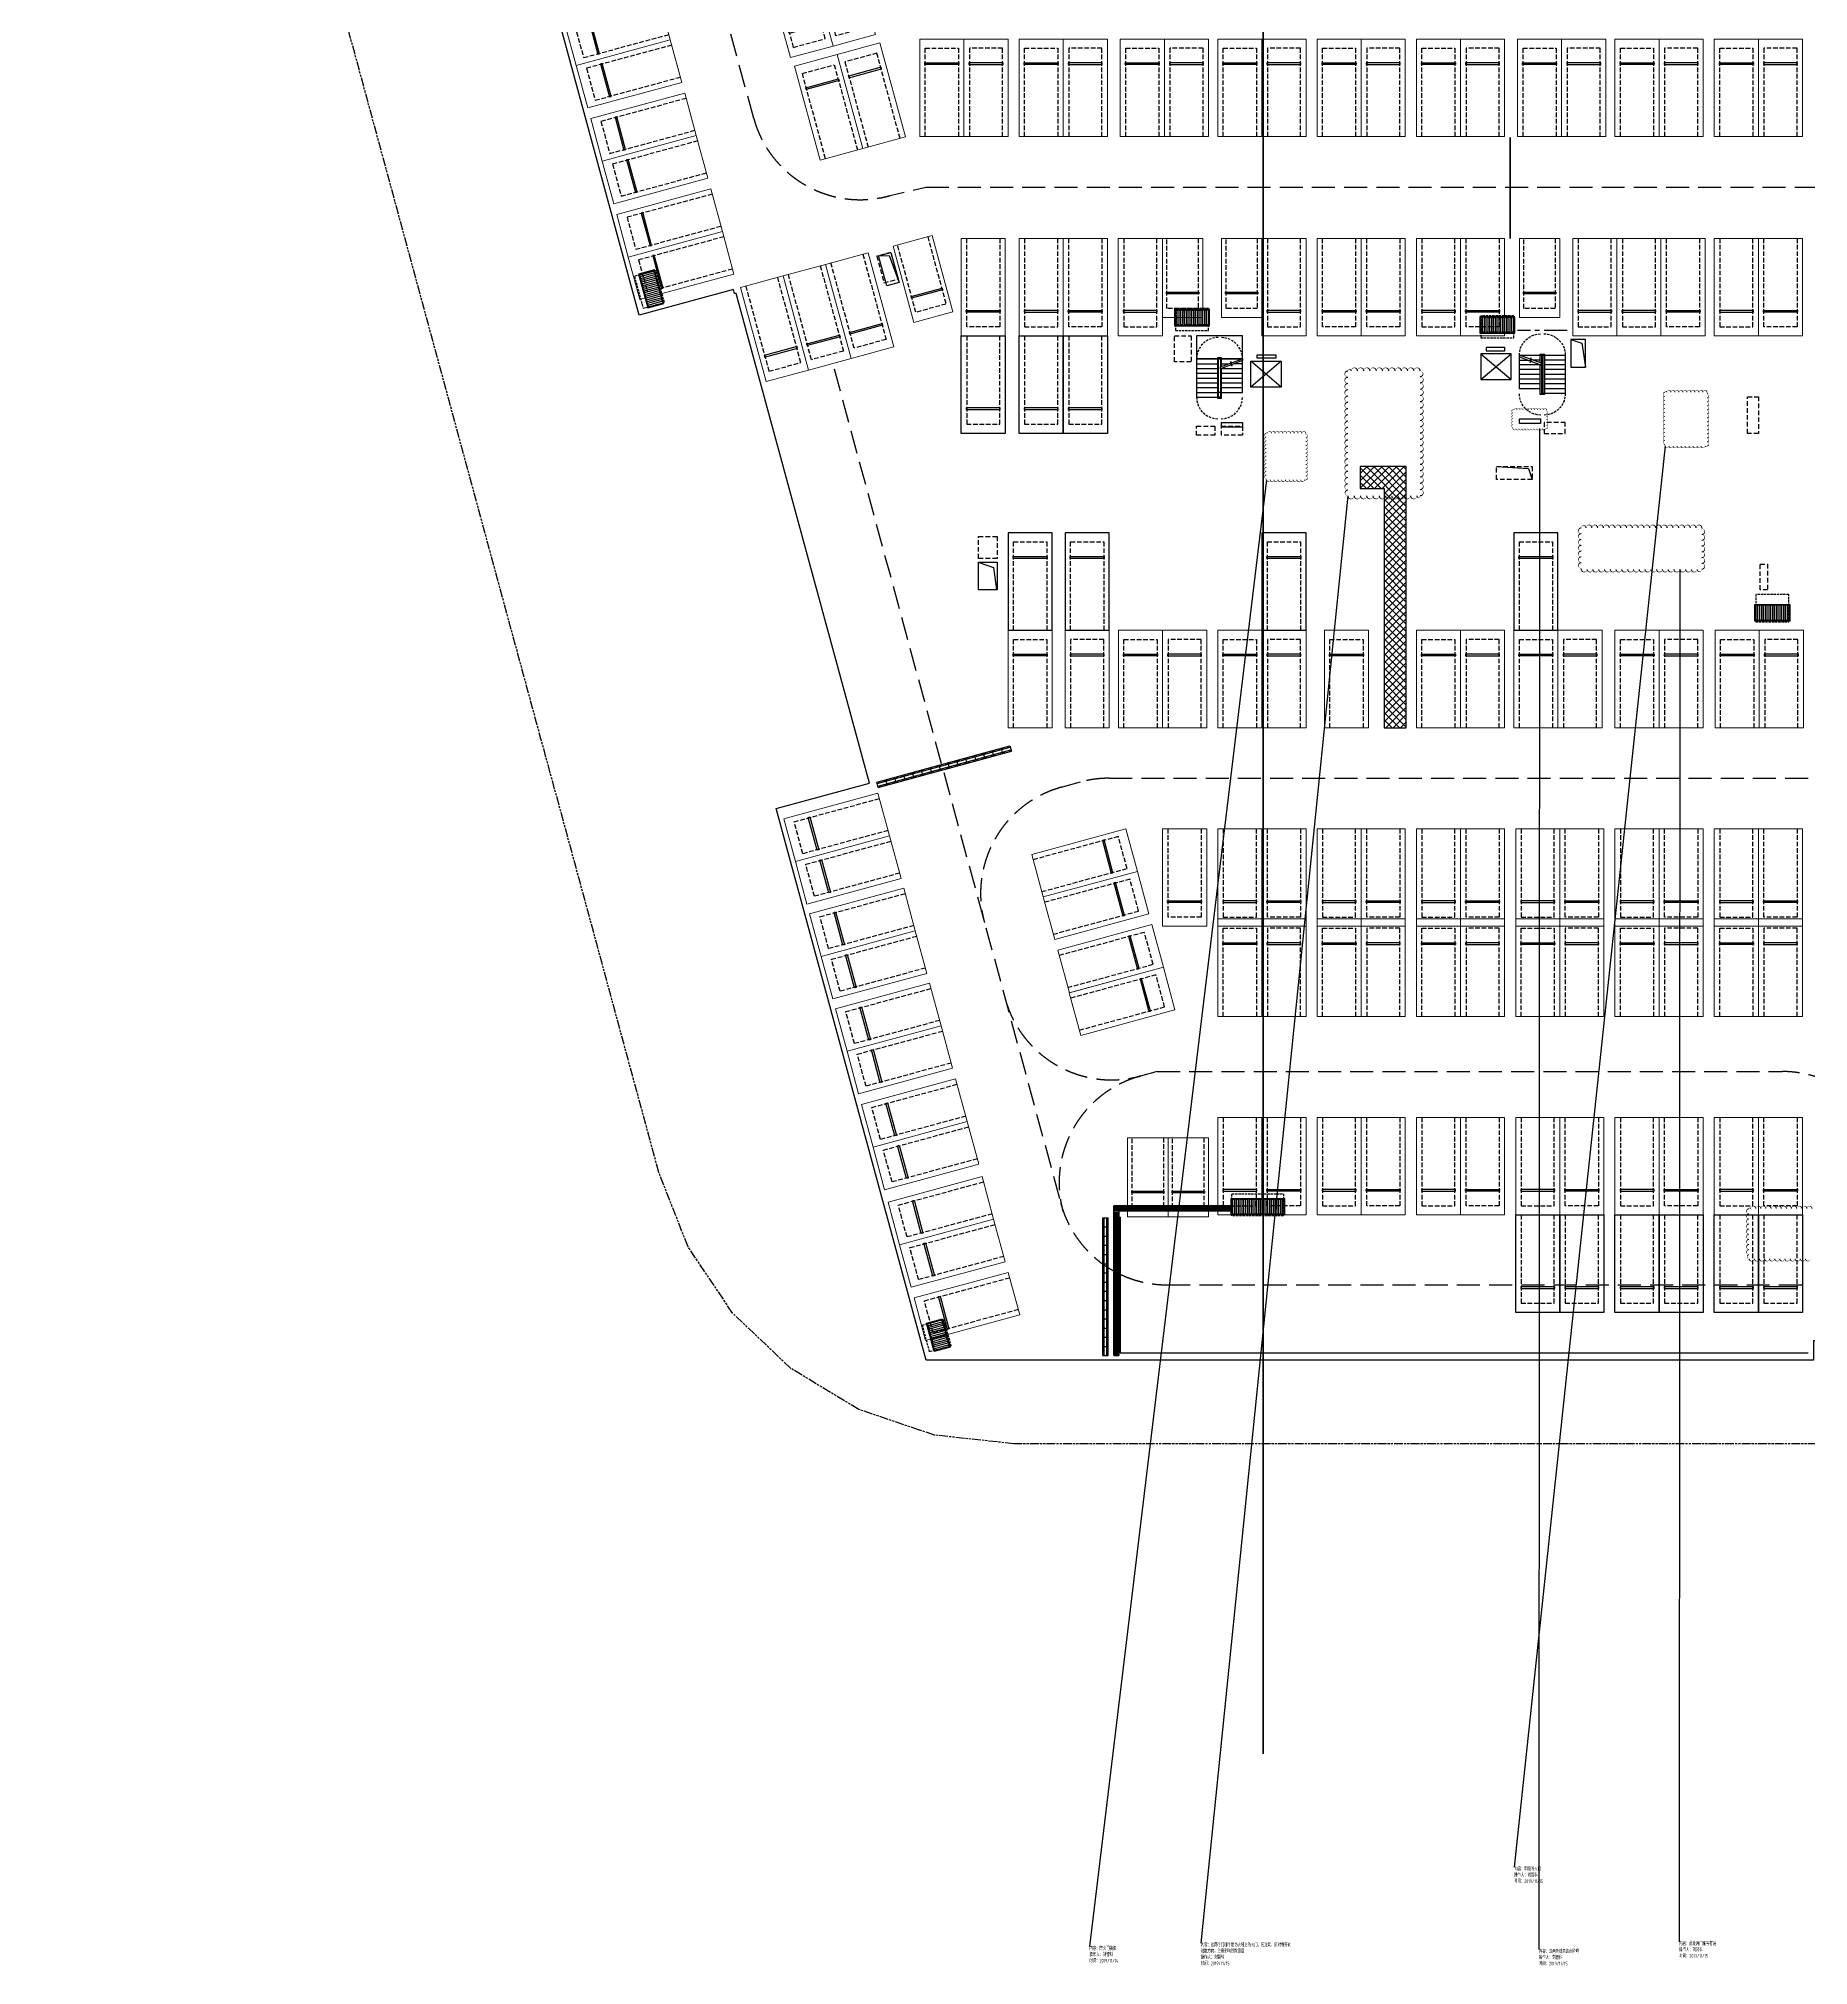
# Model space of a CAD drawing. Extents: x -675211 to 2300048, y 84675 to 2241458.
# Drawn here: x 892309 to 988544, y 1019516 to 1124302 of the extents above; entities that cross this region are included whole.
import ezdxf

# ---------------------------------------------------------------- set-up
doc = ezdxf.new("R2010")
doc.units = 0
doc.header["$LTSCALE"] = 1000
doc.header["$MEASUREMENT"] = 0
for name, pattern in [('__DASH', [0.35, 0.25, -0.1]), ('ACAD_ISO09W100', [45, 24, -3, 6, -3, 6, -3]), ('CENTER', [2, 1.25, -0.25, 0.25, -0.25]), ('DASH', [0.35, 0.25, -0.1]), ('HIDDEN', [0.375, 0.25, -0.125])]:
    doc.linetypes.add(name, pattern=pattern)
doc.layers.get('0').update_dxf_attribs({"linetype": 'CONTINUOUS'})
for name, color, linetype in [('AD-AXIS-AXIS', 1, 'CENTER'), ('AD-INDX', 43, 'CONTINUOUS'), ('AD-SIGN', 195, 'CONTINUOUS'), ('AE-ABOV', 154, 'HIDDEN'), ('AE-DOOR-INSD', 61, 'CONTINUOUS'), ('AE-ELEV-4', 251, 'CONTINUOUS'), ('AE-EQPM', 70, 'CONTINUOUS'), ('AE-EQPM-CARS', 66, 'CONTINUOUS'), ('AE-FLOR', 151, 'CONTINUOUS'), ('AE-HDWR', 8, 'CONTINUOUS'), ('AE-PATN-MATE', 8, 'CONTINUOUS'), ('AE-STAR', 51, 'CONTINUOUS'), ('C-XREF-EXT', 7, 'CONTINUOUS'), ('P-LIMT', 5, 'ACAD_ISO09W100'), ('verify', 50, 'CONTINUOUS')]:
    doc.layers.add(name, color=color, linetype=linetype)
doc.layers.add('DEFPOINTS-1', color=251, linetype='CONTINUOUS', plot=False)
doc.layers.add('DEFPOINTS-2', color=7, linetype='DASH', plot=False)
doc.styles.add('TH-STYLE3', font='tssdeng.shx', dxfattribs={"width": 0.7, "bigfont": 'tssdchn.shx'})

# ---------------------------------------------------------------- blocks, each defined once
blk = doc.blocks.new('A$C4F090147')
at = {"layer": 'P-LIMT', "ltscale": 0.02}
blk.add_lwpolyline([(0, 141544), (9637, 141544), (156984, 141543), (321695, 141543), (321694, 0), (156984, 1), (53028, 1), (48710, 473), (47897, 749), (44597, 1865), (40880, 4113), (37737, 7111), (35315, 10715), (33727, 14757), (699, 136300), (175, 138899)], close=True, dxfattribs=at)
blk = doc.blocks.new('A$C419C7D86')
at = {"layer": 'AD-AXIS-AXIS'}
blk.add_line((-9250, 2600), (-11950, 2600), dxfattribs=at)
at = {"layer": 'AE-ELEV-4', "linetype": 'HIDDEN', "ltscale": 0.5, "flags": 128}
for points in [[(-28230, 2220), (-28433, 2202), (-28630, 2149), (-28815, 2063), (-28982, 1946), (-29126, 1802), (-29243, 1635), (-29329, 1450), (-29382, 1253), (-29400, 1050)], [(-26900, 1050), (-26918, 1253), (-26971, 1450), (-27057, 1635), (-27174, 1802), (-27318, 1946), (-27485, 2063), (-27670, 2149), (-27867, 2202), (-28070, 2220)], [(-11850, 1250), (-11832, 1453), (-11779, 1650), (-11693, 1835), (-11576, 2002), (-11432, 2146), (-11265, 2263), (-11080, 2349), (-10883, 2402), (-10680, 2420)], [(-10520, 2420), (-10317, 2402), (-10120, 2349), (-9935, 2263), (-9768, 2146), (-9624, 2002), (-9507, 1835), (-9421, 1650), (-9368, 1453), (-9350, 1250)], [(-29400, -1030), (-29382, -1233), (-29329, -1430), (-29243, -1615), (-29126, -1782), (-28982, -1926), (-28815, -2043), (-28630, -2129), (-28433, -2182), (-28230, -2200)], [(-28070, -2200), (-27867, -2182), (-27670, -2129), (-27485, -2043), (-27318, -1926), (-27174, -1782), (-27057, -1615), (-26971, -1430), (-26918, -1233), (-26900, -1030)], [(-10680, -2000), (-10883, -1982), (-11080, -1929), (-11265, -1843), (-11432, -1726), (-11576, -1582), (-11693, -1415), (-11779, -1230), (-11832, -1033), (-11850, -830)], [(-9350, -830), (-9368, -1033), (-9421, -1230), (-9507, -1415), (-9624, -1582), (-9768, -1726), (-9935, -1843), (-10120, -1929), (-10317, -1982), (-10520, -2000)]]:
    blk.add_lwpolyline(points, dxfattribs=at)
at = {"layer": 'AE-EQPM'}
for p, q in [((-26110, 1100), (-26110, 1275)), ((-26110, 1275), (-25090, 1275)), ((-25090, 1100), (-26110, 1100)), ((-25090, 1275), (-25090, 1100)), ((-13950, 1325), (-13950, -75)), ((-12300, 1325), (-13950, 1325)), ((-13950, 1325), (-12300, -75)), ((-13950, -75), (-12300, 1325)), ((-13660, 1675), (-13660, 1500)), ((-12640, 1675), (-13660, 1675)), ((-13660, 1500), (-12640, 1500)), ((-12640, 1500), (-12640, 1675)), ((-12300, -75), (-12300, 1325)), ((-24800, 925), (-24800, -475)), ((-24800, -475), (-26450, -475)), ((-13950, -75), (-12300, -75))]:
    blk.add_line(p, q, dxfattribs=at)
at = {"layer": 'AE-STAR', "linetype": 'Continuous', "ltscale": 0.5, "flags": 128}
for points in [[(-29400, 1050), (-29400, -1030), (-28200, -1030), (-28200, 1050), (-29400, 1050)], [(-28100, 1050), (-28200, 1050)], [(-26900, 1008), (-26900, 1050), (-28100, 1050), (-28100, 571), (-26900, 1008)], [(-26900, 1050), (-28100, 1050)], [(-11850, 1208), (-11850, 1250), (-10650, 1250), (-10650, 771), (-11850, 1208)], [(-11850, 1250), (-10650, 1250)], [(-10650, 771), (-10650, -570), (-11850, -570), (-11850, 1208), (-10650, 771)], [(-10650, 1250), (-10550, 1250)], [(-9350, 1250), (-9350, -830), (-10550, -830), (-10550, 1250), (-9350, 1250)], [(-29400, 790), (-28200, 790)], [(-29400, 530), (-28200, 530)], [(-29400, 270), (-28200, 270)], [(-29400, 10), (-28200, 10)], [(-28100, 571), (-28100, -770), (-26900, -770), (-26900, 1008), (-28100, 571)], [(-28100, 790), (-27499, 790)], [(-28100, 530), (-26900, 530)], [(-28100, 270), (-26900, 270)], [(-28100, 10), (-26900, 10)], [(-26900, 790), (-27499, 790)], [(-11850, 990), (-11251, 990)], [(-10650, 730), (-11850, 730)], [(-10650, 470), (-11850, 470)], [(-10650, 210), (-11850, 210)], [(-10650, 990), (-11251, 990)], [(-9350, 990), (-10550, 990)], [(-9350, 730), (-10550, 730)], [(-9350, 470), (-10550, 470)], [(-9350, 210), (-10550, 210)], [(-29400, -250), (-28200, -250)], [(-29400, -510), (-28200, -510)], [(-29400, -770), (-28200, -770)], [(-29400, -1030), (-28200, -1030)], [(-28100, -770), (-28200, -770)], [(-28100, -250), (-26900, -250)], [(-28100, -510), (-26900, -510)], [(-10650, -50), (-11850, -50)], [(-10650, -310), (-11850, -310)], [(-10650, -570), (-10550, -570)], [(-9350, -50), (-10550, -50)], [(-9350, -310), (-10550, -310)], [(-9350, -570), (-10550, -570)], [(-9350, -830), (-10550, -830)]]:
    blk.add_lwpolyline(points, dxfattribs=at)
at = {"layer": 'AE-STAR'}
for points in [[(-28050, -2660), (-28050, -2400), (-26900, -2400), (-26900, -2660)], [(-11850, -2460), (-11850, -2200), (-10700, -2200), (-10700, -2460)]]:
    blk.add_lwpolyline(points, close=True, dxfattribs=at)
at = {"layer": 'DEFPOINTS-1', "linetype": 'Continuous', "ltscale": 0.5, "flags": 128}
for points in [[(-28100, 1050), (-28200, 1050)], [(-10650, 1250), (-10550, 1250)], [(-28100, -770), (-28200, -770)], [(-10650, -570), (-10550, -570)]]:
    blk.add_lwpolyline(points, dxfattribs=at)
at = {"layer": 'DEFPOINTS-2', "linetype": 'Continuous', "ltscale": 0.5, "flags": 128}
blk.add_lwpolyline([(-26900, 2300), (-29400, 2300), (-29400, 1050), (-26900, 1050), (-26900, 2300)], dxfattribs=at)
for points in [[(-28040, 593), (-28040, 1050), (-28100, 1050), (-28100, 571)], [(-10710, 793), (-10710, 1250), (-10650, 1250), (-10650, 771)]]:
    blk.add_wipeout(points).dxf.layer = 'AE-HDWR'
for points in [[(-28040, 1110), (-28260, 1110), (-28260, 1050), (-28040, 1050)], [(-10710, 1310), (-10490, 1310), (-10490, 1250), (-10710, 1250)]]:
    blk.add_wipeout(points).dxf.layer = 'AE-HDWR'
for points in [[(-28260, 1050), (-28260, -1030), (-28200, -1030), (-28200, 1050)], [(-10490, 1250), (-10490, -830), (-10550, -830), (-10550, 1250)]]:
    blk.add_wipeout(points).dxf.layer = 'AE-HDWR'
for points in [[(-28040, -770), (-28100, -770), (-28100, -1030), (-28260, -1030), (-28260, -1090), (-28040, -1090)], [(-10710, -570), (-10650, -570), (-10650, -830), (-10490, -830), (-10490, -890), (-10710, -890)]]:
    blk.add_wipeout(points).dxf.layer = 'AE-HDWR'
for points in [[(-28100, 576), (-28100, -770), (-28040, -770), (-28040, 598)], [(-10650, 776), (-10650, -570), (-10710, -570), (-10710, 798)]]:
    blk.add_wipeout(points).dxf.layer = 'AE-HDWR'
at = {"layer": 'AE-HDWR', "linetype": 'Continuous', "ltscale": 0.5, "flags": 128}
for points in [[(-28040, 1110), (-28260, 1110)], [(-28260, 1110), (-28260, 1050)], [(-28260, 1050), (-28260, -1030)], [(-28200, 1050), (-28260, 1050)], [(-28260, 1050), (-28040, 1050)], [(-28200, -1030), (-28200, 1050)], [(-28040, 1050), (-28100, 1050)], [(-28100, 1050), (-28100, 571)], [(-28040, 1050), (-28040, 1110)], [(-28040, 593), (-28040, 1050)], [(-10710, 1310), (-10490, 1310)], [(-10710, 1250), (-10710, 1310)], [(-10710, 793), (-10710, 1250)], [(-10710, 1250), (-10650, 1250)], [(-10490, 1250), (-10710, 1250)], [(-10650, 1250), (-10650, 771)], [(-10550, -830), (-10550, 1250)], [(-10550, 1250), (-10490, 1250)], [(-10490, 1310), (-10490, 1250)], [(-10490, 1250), (-10490, -830)], [(-28040, 598), (-28100, 576)], [(-28100, 571), (-28040, 593)], [(-28100, 576), (-28100, -770)], [(-28040, -770), (-28040, 598)], [(-10710, -570), (-10710, 798)], [(-10710, 798), (-10650, 776)], [(-10650, 771), (-10710, 793)], [(-10650, 776), (-10650, -570)], [(-28260, -1030), (-28200, -1030)], [(-28100, -1030), (-28260, -1030)], [(-28260, -1030), (-28260, -1090)], [(-28100, -770), (-28100, -1030)], [(-28040, -1090), (-28040, -770)], [(-10710, -890), (-10710, -570)], [(-10490, -890), (-10710, -890)], [(-10650, -570), (-10650, -830)], [(-10650, -830), (-10490, -830)], [(-10490, -830), (-10550, -830)], [(-10490, -830), (-10490, -890)], [(-28260, -1090), (-28040, -1090)]]:
    blk.add_lwpolyline(points, dxfattribs=at)
for points in [[(-28100, 522), (-28100, 622), (-27560, 818), (-27519, 748), (-27545, 909), (-27504, 839), (-26900, 1058), (-26900, 958), (-27472, 750), (-27513, 820), (-27487, 660), (-27528, 730)], [(-10650, 722), (-10650, 822), (-11190, 1018), (-11231, 948), (-11205, 1109), (-11246, 1039), (-11850, 1258), (-11850, 1158), (-11278, 950), (-11237, 1020), (-11263, 860), (-11222, 930)]]:
    blk.add_wipeout(points)
at = {"layer": 'AD-SIGN', "linetype": 'Continuous', "ltscale": 0.5, "flags": 128}
for points in [[(-28100, 522), (-28100, 622), (-27560, 818), (-27519, 748), (-27545, 909), (-27504, 839), (-26900, 1058), (-26900, 958), (-27472, 750), (-27513, 820), (-27487, 660), (-27528, 730), (-28100, 522)], [(-10650, 722), (-10650, 822), (-11190, 1018), (-11231, 948), (-11205, 1109), (-11246, 1039), (-11850, 1258), (-11850, 1158), (-11278, 950), (-11237, 1020), (-11263, 860), (-11222, 930), (-10650, 722)]]:
    blk.add_lwpolyline(points, dxfattribs=at)
at = {"layer": 'AE-EQPM'}
for p, q in [((-26450, -475), (-26450, 925)), ((-26450, 925), (-24800, 925)), ((-24800, 925), (-26450, -475)), ((-24800, -475), (-26450, 925))]:
    blk.add_line(p, q, dxfattribs=at)
blk = doc.blocks.new('子车位')
at = {"color": 9}
for p, q in [((1342811, 1378927), (1342811, 1384227)), ((1342811, 1384227), (1345211, 1384227)), ((1345211, 1384227), (1345211, 1378927)), ((1344936, 1382927), (1343086, 1382927)), ((1343086, 1382927), (1343086, 1382835)), ((1343086, 1382835), (1344936, 1382835)), ((1344936, 1382835), (1344936, 1382927)), ((1345211, 1378927), (1342811, 1378927))]:
    blk.add_line(p, q, dxfattribs=at)
at = {"color": 9, "linetype": 'DASH'}
for p, q in [((1344911, 1383727), (1343111, 1383727)), ((1343111, 1383727), (1343111, 1378927)), ((1344911, 1378927), (1344911, 1383727))]:
    blk.add_line(p, q, dxfattribs=at)
blk = doc.blocks.new('普通车位')
at = {"color": 9, "linetype": 'DASH'}
for p, q in [((-800, 5100), (-800, 300)), ((1000, 300), (1000, 5100)), ((-800, 300), (1000, 300))]:
    blk.add_line(p, q, dxfattribs=at)
at = {"color": 9}
for p, q in [((1025, 1192), (-825, 1192)), ((-825, 1192), (-825, 1100)), ((-825, 1100), (1025, 1100)), ((1025, 1100), (1025, 1192))]:
    blk.add_line(p, q, dxfattribs=at)
at = {"layer": 'AE-EQPM-CARS', "linetype": 'Continuous', "lineweight": 15}
for p, q in [((-1100, -200), (-1100, 5100)), ((-1100, 5100), (1300, 5100)), ((1300, 5100), (1300, -200)), ((1300, -200), (-1100, -200))]:
    blk.add_line(p, q, dxfattribs=at)
blk = doc.blocks.new('A$C23DC1FE4')
at = {"color": 9, "linetype": 'DASH'}
for p, q in [((250, 500), (250, 4300)), ((1950, 4300), (1950, 500)), ((1950, 500), (250, 500))]:
    blk.add_line(p, q, dxfattribs=at)
at = {"color": 9, "linetype": 'ByBlock', "ltscale": 1200}
for p, q in [((225, 1300), (225, 1392)), ((225, 1392), (1975, 1392)), ((1975, 1300), (225, 1300)), ((1975, 1392), (1975, 1300))]:
    blk.add_line(p, q, dxfattribs=at)
at = {"layer": 'AE-EQPM-CARS', "linetype": 'Continuous', "lineweight": 15}
for p, q in [((2200, 4300), (0, 4300)), ((0, 4300), (0, 0)), ((2200, 0), (2200, 4300)), ((0, 0), (2200, 0))]:
    blk.add_line(p, q, dxfattribs=at)
blk = doc.blocks.new('车位')
at = {"layer": 'AE-PATN-MATE'}
h = blk.add_hatch(dxfattribs=at)
h.set_pattern_fill('多孔材料', color=256, scale=100)
h.set_pattern_definition([(45, (130, 200), (-200.000203, 200.000203), []), (135, (130, 200), (-200.000203, -200.000203), [])])
h.paths.add_polyline_path([(964104, 1101227), (964104, 1100027), (965404, 1100027), (965404, 1087027), (966604, 1087027), (966604, 1101227)])
at = {"layer": 'AD-SIGN'}
for points in [[(937912, 1112692), (938494, 1112710), (939033, 1111235)], [(975554, 1108127), (976159, 1107938), (976354, 1106627)], [(971504, 1101227), (973256, 1101127), (973454, 1100527)], [(943374, 1096007), (944162, 1095739), (944334, 1094547)]]:
    blk.add_lwpolyline(points, dxfattribs=at)
at = {"layer": 'AE-ABOV'}
for points in [[(954004, 1108327), (954904, 1108327), (954904, 1106927), (954004, 1106927)], [(985154, 1105027), (985754, 1105027), (985754, 1103027), (985154, 1103027)], [(971504, 1101227), (973454, 1101227), (973454, 1100527), (971504, 1100527)], [(943354, 1097427), (944354, 1097427), (944354, 1096227), (943354, 1096227)], [(985854, 1095927), (986254, 1095927), (986254, 1094527), (985854, 1094527)]]:
    blk.add_lwpolyline(points, close=True, dxfattribs=at)
at = {"layer": 'AE-DOOR-INSD', "linetype": 'DASH', "const_width": 100}
blk.add_lwpolyline([(972254, 1113627), (972254, 1119127)], dxfattribs=at)
at = {"layer": 'AE-FLOR'}
for points in [[(937912, 1112692), (938588, 1112876), (939033, 1111235), (938358, 1111052)], [(976354, 1108127), (975554, 1108127), (975554, 1106627), (976354, 1106627)], [(943354, 1096027), (944354, 1096027), (944354, 1094527), (943354, 1094527)]]:
    blk.add_lwpolyline(points, close=True, dxfattribs=at)
at = {"layer": 'AE-PATN-MATE'}
blk.add_lwpolyline([(964104, 1101227), (964104, 1100027), (965404, 1100027), (965404, 1087027), (966604, 1087027), (966604, 1101227)], close=True, dxfattribs=at)
at = {"layer": 'C-XREF-EXT'}
for p, q in [((937815, 1084065), (944860, 1085979)), ((951054, 1060427), (951054, 1053027))]:
    blk.add_line(p, q, dxfattribs=at)
for name, p, rotation in [('A$C23DC1FE4', (939829, 1109068), 15.20265533891653), ('子车位', (2287615, 2487255), 180), ('子车位', (2290765, 2487255), 180), ('子车位', (2293165, 2487255), 180), ('子车位', (2317765, 2439455, 1), 180), ('子车位', (2320165, 2439455, 1), 180), ('子车位', (2323165, 2439455, 1), 180), ('子车位', (2325565, 2439455, 1), 180), ('子车位', (2328565, 2439455, 1), 180), ('子车位', (2330965, 2439455, 0), 180)]:
    blk.add_blockref(name, p, dxfattribs=dict(rotation=rotation))
for p in [(953343, 1109327), (956554, 1109327), (972754, 1109327), (951454, 1060427), (953654, 1060427)]:
    blk.add_blockref('A$C23DC1FE4', p)
at = {"xscale": -1}
for p in [(2290167, -286600), (2293265, -286600), (2303965, -286600), (2317665, -286600)]:
    blk.add_blockref('子车位', p, dxfattribs=at)
at = {"layer": 'AE-EQPM-CARS', "linetype": 'Continuous', "lineweight": 15, "extrusion": (-3.22457e-07, -8.76248e-08, -1), "zscale": -1, "rotation": 344.7975056824373}
for p in [(-936638, 1124626), (-937627, 1107640), (-935311, 1107011)]:
    blk.add_blockref('普通车位', p, dxfattribs=at)
at = {"layer": 'AE-EQPM-CARS', "linetype": 'Continuous', "lineweight": 15, "extrusion": (3.22457e-07, 8.76248e-08, -1), "xscale": -1, "zscale": -1, "rotation": 344.7975056824372}
for p in [(-934129, 1123944), (-932802, 1106329)]:
    blk.add_blockref('普通车位', p, dxfattribs=at)
at = {"layer": 'AE-EQPM-CARS', "linetype": 'Continuous', "lineweight": 15, "extrusion": (8.76257e-08, -3.22457e-07, -1), "xscale": -1, "zscale": -1, "rotation": 74.79734462260988}
for p in [(-921324, 1124350), (-921954, 1122034), (-924156, 1113929), (-924786, 1111613)]:
    blk.add_blockref('普通车位', p, dxfattribs=at)
at = {"layer": 'AE-EQPM-CARS', "linetype": 'Continuous', "lineweight": 15, "extrusion": (3.34151e-07, 2.5814e-20, -1), "zscale": -1, "rotation": 180}
for p in [(-941254, 1124277), (-946654, 1124277), (-952154, 1124277), (-957454, 1124277), (-962854, 1124277), (-968254, 1124277), (-973754, 1124277), (-979054, 1124277), (-984454, 1124277), (-946056, 1092127, 0), (-952054, 1092127), (-957454, 1092127), (-963254, 1092127), (-968254, 1092127), (-973554, 1092127), (-979054, 1092127), (-984499, 1092127), (-957454, 1076427), (-962854, 1076427), (-968254, 1076427), (-973654, 1076427), (-979054, 1076427), (-984454, 1076427)]:
    blk.add_blockref('普通车位', p, dxfattribs=at)
at = {"layer": 'AE-EQPM-CARS', "linetype": 'Continuous', "lineweight": 15, "extrusion": (-3.34151e-07, 2.5814e-20, -1), "rotation": 180}
for p, xscale, zscale in [((-943854, 1124277), -1.000000000000143, -1.000000000000143), ((-949254, 1124277), -1.000000000000143, -1.000000000000143), ((-954754, 1124277), -1.000000000000143, -1.000000000000143), ((-960054, 1124277), -1.000000000000143, -1.000000000000143), ((-965454, 1124277), -1.000000000000143, -1.000000000000143), ((-970854, 1124277), -1.000000000000143, -1.000000000000143), ((-976354, 1124277), -1.000000000000143, -1.000000000000143), ((-981654, 1124277), -1.000000000000143, -1.000000000000143), ((-987054, 1124277), -1.000000000000143, -1.000000000000143), ((-949354, 1092127), -1.000000000000356, -1.000000000000356), ((-954654, 1092127), -1.000000000000356, -1.000000000000356), ((-960054, 1092127), -1.000000000000356, -1.000000000000356), ((-970854, 1092127), -1.000000000000356, -1.000000000000356), ((-976154, 1092127), -1.000000000000356, -1.000000000000356), ((-981654, 1092127), -1.000000000000356, -1.000000000000356), ((-987099, 1092127), -1.000000000000356, -1.000000000000356), ((-960054, 1076427), -1.000000000000142, -1.000000000000142), ((-965454, 1076427), -1.000000000000356, -1.000000000000356), ((-970854, 1076427), -1.000000000000356, -1.000000000000356), ((-976254, 1076427), -1.000000000000356, -1.000000000000356), ((-981654, 1076427), -1.000000000000356, -1.000000000000356), ((-987054, 1076427), -1.000000000000356, -1.000000000000356)]:
    blk.add_blockref('普通车位', p, dxfattribs=dict(at, xscale=xscale, zscale=zscale))
at = {"layer": 'AE-EQPM-CARS', "linetype": 'Continuous', "lineweight": 15, "extrusion": (3.22457e-07, 8.76248e-08, -1), "zscale": -1, "rotation": 164.7975056439408}
blk.add_blockref('普通车位', (-934462, 1123101), dxfattribs=at)
at = {"layer": 'AE-EQPM-CARS', "linetype": 'Continuous', "lineweight": 15, "extrusion": (-3.22457e-07, -8.76248e-08, -1), "xscale": -1.000000000000001, "zscale": -1.000000000000001, "rotation": 164.7975056439408}
blk.add_blockref('普通车位', (-936971, 1123783), dxfattribs=at)
at = {"layer": 'AE-EQPM-CARS', "linetype": 'Continuous', "lineweight": 15, "extrusion": (-3.00156e-12, -8.40533e-13, -1), "xscale": -1, "zscale": -1, "rotation": 74.798735604654}
for p in [(-922741, 1119139), (-923370, 1116823)]:
    blk.add_blockref('普通车位', p, dxfattribs=at)
at = {"layer": 'AE-EQPM-CARS', "linetype": 'Continuous', "lineweight": 15, "extrusion": (-3.34151e-07, -2.5814e-20, -1), "zscale": -1}
for p in [(-943704, 1108527), (-949254, 1108527), (-963054, 1108527), (-965454, 1108527), (-970854, 1108527), (-981754, 1108527), (-987054, 1108527), (-954654, 1076427), (-960054, 1076427), (-965454, 1076427), (-970854, 1076427), (-976254, 1076427), (-981654, 1076427), (-987054, 1076427), (-960054, 1060727), (-965454, 1060727), (-970854, 1060727), (-976254, 1060727), (-981654, 1060727), (-987054, 1060727)]:
    blk.add_blockref('普通车位', p, dxfattribs=at)
at = {"layer": 'AE-EQPM-CARS', "linetype": 'Continuous', "lineweight": 15, "extrusion": (3.34151e-07, -2.5814e-20, -1), "xscale": -1, "zscale": -1}
for p in [(-946654, 1108527), (-952043, 1108527), (-959854, 1108527), (-968254, 1108527), (-976754, 1108527), (-979154, 1108527), (-984454, 1108527), (-957454, 1076427), (-962854, 1076427), (-968254, 1076427), (-973654, 1076427), (-979054, 1076427), (-984454, 1076427), (-957454, 1060727), (-962854, 1060727), (-968254, 1060727), (-973654, 1060727), (-979054, 1060727), (-984454, 1060727)]:
    blk.add_blockref('普通车位', p, dxfattribs=at)
at = {"layer": 'AE-EQPM-CARS', "linetype": 'Continuous', "lineweight": 15, "extrusion": (1.29075e-10, 3.5075e-11, -1), "zscale": -1, "rotation": 74.7975057000586}
for p in [(-933296, 1080868), (-933925, 1078552), (-934699, 1075705), (-935328, 1073389), (-936102, 1070542), (-936731, 1068226), (-937518, 1065331), (-938147, 1063015), (-938960, 1060024), (-939590, 1057708), (-940376, 1054813)]:
    blk.add_blockref('普通车位', p, dxfattribs=at)
at = {"layer": 'AE-EQPM-CARS', "linetype": 'Continuous', "lineweight": 15, "extrusion": (3.23137e-08, 8.78104e-09, -1), "xscale": -1, "zscale": -1, "rotation": 254.7973446226906}
for p in [(-951503, 1080220), (-952132, 1077904), (-952919, 1075009), (-953548, 1072693)]:
    blk.add_blockref('普通车位', p, dxfattribs=at)
blk = doc.blocks.new('xiaoj')
at = {"layer": 'AE-ELEV-4'}
for p, q in [((937886, 1083865), (945123, 1085832)), ((937905, 1083792), (945143, 1085759)), ((937945, 1083648), (945182, 1085614)), ((944641, 1085700), (944719, 1085411)), ((945123, 1085832), (945202, 1085542)), ((937964, 1083575), (945202, 1085542)), ((940781, 1084652), (940859, 1084362)), ((941263, 1084783), (941342, 1084493)), ((941746, 1084914), (941824, 1084624)), ((942228, 1085045), (942307, 1084755)), ((942711, 1085176), (942789, 1084887)), ((943193, 1085307), (943272, 1085018)), ((943676, 1085438), (943754, 1085149)), ((944158, 1085569), (944237, 1085280)), ((937964, 1083575), (937886, 1083865)), ((938368, 1083996), (938447, 1083706)), ((938851, 1084127), (938929, 1083838)), ((939333, 1084258), (939412, 1083969)), ((939816, 1084389), (939894, 1084100)), ((939816, 1084389), (939894, 1084100)), ((940298, 1084520), (940377, 1084231))]:
    blk.add_line(p, q, dxfattribs=at)
for centre in [(944553, 1085640), (944746, 1085693), (945036, 1085771), (940693, 1084591), (940886, 1084644), (941176, 1084723), (941369, 1084775), (941429, 1084554), (941658, 1084854), (941719, 1084633), (941851, 1084906), (941912, 1084685), (942141, 1084985), (942201, 1084764), (942334, 1085037), (942394, 1084816), (942623, 1085116), (942684, 1084895), (942816, 1085168), (942877, 1084947), (943106, 1085247), (943166, 1085026), (943299, 1085299), (943359, 1085078), (943588, 1085378), (943648, 1085157), (943781, 1085431), (943841, 1085209), (944071, 1085509), (944131, 1085288), (944264, 1085562), (944324, 1085341), (944613, 1085419), (944806, 1085472), (945096, 1085550), (937991, 1083857), (938052, 1083636), (938281, 1083936), (938341, 1083715), (938474, 1083988), (938534, 1083767), (938763, 1084067), (938824, 1083846), (938956, 1084119), (939017, 1083898), (939246, 1084198), (939306, 1083977), (939439, 1084251), (939499, 1084029), (939728, 1084329), (939789, 1084108), (939921, 1084382), (939982, 1084161), (940211, 1084460), (940271, 1084239), (940404, 1084513), (940464, 1084292), (940754, 1084370), (940947, 1084423), (941236, 1084501)]:
    blk.add_circle(centre, 10, dxfattribs=at)
blk = doc.blocks.new('666')
at = {"layer": 'AE-ELEV-4'}
for p, q in [((950174, 1052677), (950174, 1060177)), ((950174, 1060177), (950474, 1060177)), ((950174, 1059677), (950474, 1059677)), ((950249, 1052677), (950249, 1060177)), ((950399, 1052677), (950399, 1060177)), ((950474, 1052677), (950474, 1060177)), ((950174, 1059177), (950474, 1059177)), ((950174, 1058677), (950474, 1058677)), ((950174, 1058177), (950474, 1058177)), ((950174, 1057677), (950474, 1057677)), ((950174, 1057177), (950474, 1057177)), ((950174, 1056677), (950474, 1056677)), ((950174, 1056177), (950474, 1056177)), ((950174, 1055677), (950474, 1055677)), ((950174, 1055177), (950474, 1055177)), ((950174, 1054677), (950474, 1054677)), ((950174, 1054177), (950474, 1054177)), ((950174, 1053677), (950474, 1053677)), ((950174, 1053177), (950474, 1053177)), ((950174, 1052677), (950474, 1052677))]:
    blk.add_line(p, q, dxfattribs=at)
for centre in [(950209, 1060077), (950209, 1059777), (950209, 1059577), (950438, 1060077), (950438, 1059777), (950438, 1059577), (950209, 1059277), (950209, 1059077), (950209, 1058777), (950209, 1058577), (950438, 1059277), (950438, 1059077), (950438, 1058777), (950438, 1058577), (950209, 1058277), (950209, 1058077), (950209, 1057777), (950209, 1057577), (950438, 1058277), (950438, 1058077), (950438, 1057777), (950438, 1057577), (950209, 1057277), (950209, 1057077), (950209, 1056777), (950209, 1056577), (950209, 1056277), (950438, 1057277), (950438, 1057077), (950438, 1056777), (950438, 1056577), (950438, 1056277), (950209, 1056077), (950209, 1055777), (950209, 1055577), (950209, 1055277), (950438, 1056077), (950438, 1055777), (950438, 1055577), (950438, 1055277), (950209, 1055077), (950209, 1054777), (950209, 1054577), (950209, 1054277), (950438, 1055077), (950438, 1054777), (950438, 1054577), (950438, 1054277), (950209, 1054077), (950209, 1053777), (950209, 1053577), (950209, 1053277), (950438, 1054077), (950438, 1053777), (950438, 1053577), (950438, 1053277), (950209, 1053077), (950209, 1052777), (950438, 1053077), (950438, 1052777)]:
    blk.add_circle(centre, 10, dxfattribs=at)
blk = doc.blocks.new('地库集水井151212')
at = {"layer": 'AE-HDWR'}
h = blk.add_hatch(dxfattribs=at)
h.set_pattern_fill('饰面砖', color=256, scale=50, angle=-90)
h.set_pattern_definition([(9e-15, (229281.88, 2262261.46), (-2e-14, 100), [])])
h.paths.add_polyline_path([(993024, 1207338), (993024, 1205738), (992124, 1205738), (992124, 1207338)])
at = {"layer": 'AE-FLOR', "linetype": '__DASH', "ltscale": 0.5}
for p, q in [((992174, 1207288), (992174, 1205788)), ((992974, 1207288), (992974, 1205788))]:
    blk.add_line(p, q, dxfattribs=at)
at = {"layer": 'AE-FLOR', "linetype": '__DASH'}
blk.add_line((993024, 1207288), (993024, 1205788), dxfattribs=at)
at = {"layer": 'AE-FLOR', "linetype": '__DASH', "ltscale": 0.5}
blk.add_lwpolyline([(992074, 1207288), (993274, 1207288), (993274, 1205788), (992074, 1205788)], close=True, dxfattribs=at)
at = {"layer": 'AE-FLOR', "ltscale": 0.5}
for points in [[(993024, 1207338), (993024, 1205738), (992124, 1205738), (992124, 1207338)], [(993004, 1207318), (993004, 1205758), (992144, 1205758), (992144, 1207318)]]:
    blk.add_lwpolyline(points, close=True, dxfattribs=at)
blk = doc.blocks.new('电气配电房')
at = {"layer": 'AE-HDWR'}
h = blk.add_hatch(dxfattribs=at)
h.set_pattern_fill('饰面砖', color=256, scale=50)
h.set_pattern_definition([(90, (-31199.99, -26519.88), (-100, 6e-15), [])])
h.paths.add_polyline_path([(954424, 1009601), (956324, 1009601), (956324, 1008701), (954424, 1008701)])
at = {"layer": 'AE-FLOR', "linetype": '__DASH', "ltscale": 0.5}
blk.add_lwpolyline([(956274, 1008651), (956274, 1010151), (954474, 1010151), (954474, 1008651)], close=True, dxfattribs=at)
at = {"layer": 'AE-FLOR'}
for points in [[(954424, 1009601), (956324, 1009601), (956324, 1008701), (954424, 1008701)], [(954444, 1009581), (956304, 1009581), (956304, 1008721), (954444, 1008721)]]:
    blk.add_lwpolyline(points, close=True, dxfattribs=at)
blk = doc.blocks.new('坡道集水坑')
at = {"layer": 'AE-HDWR'}
h = blk.add_hatch(dxfattribs=at)
h.set_pattern_fill('饰面砖', color=256, scale=50, angle=-180)
h.set_pattern_definition([(270, (1944947.67, 2033535.59), (100, 6e-15), [])])
h.paths.add_polyline_path([(987799, 1011179), (984899, 1011179), (984899, 1012079), (987799, 1012079)])
at = {"layer": 'AE-FLOR', "linetype": '__DASH', "ltscale": 0.5}
for p, q in [((984949, 1012029), (987749, 1012029)), ((984949, 1011229), (987749, 1011229))]:
    blk.add_line(p, q, dxfattribs=at)
at = {"layer": 'AE-FLOR'}
for points in [[(987799, 1011179), (984899, 1011179), (984899, 1012079), (987799, 1012079)], [(987774, 1011204), (984924, 1011204), (984924, 1012054), (987774, 1012054)]]:
    blk.add_lwpolyline(points, close=True, dxfattribs=at)
at = {"layer": 'AE-FLOR', "linetype": '__DASH', "ltscale": 0.5}
blk.add_lwpolyline([(984949, 1010929), (984949, 1012129), (987749, 1012129), (987749, 1010929)], close=True, dxfattribs=at)
blk = doc.blocks.new('1m8地库坑')
at = {"layer": 'AE-HDWR'}
h = blk.add_hatch(dxfattribs=at)
h.set_pattern_fill('饰面砖', color=256, scale=50, angle=90)
h.set_pattern_definition([(180, (1958006.56, 462522.78), (-1e-11, -100), [])])
h.paths.add_polyline_path([(850658, 1380714), (850658, 1382564), (851508, 1382564), (851508, 1380714)])
at = {"layer": 'AE-FLOR', "linetype": '__DASH', "ltscale": 0.5}
for p, q in [((850683, 1382539), (850683, 1380739)), ((851483, 1380739), (851483, 1382539))]:
    blk.add_line(p, q, dxfattribs=at)
blk.add_lwpolyline([(850383, 1382539), (851583, 1382539), (851583, 1380739), (850383, 1380739)], close=True, dxfattribs=at)
at = {"layer": 'AE-FLOR'}
for points in [[(850633, 1380689), (850633, 1382589), (851533, 1382589), (851533, 1380689)], [(850658, 1380714), (850658, 1382564), (851508, 1382564), (851508, 1380714)]]:
    blk.add_lwpolyline(points, close=True, dxfattribs=at)

msp = doc.modelspace()

# ---------------------------------------------------------------- hatches: boundary and pattern name
at = {"layer": 'AE-HDWR'}
h = msp.add_hatch(dxfattribs=at)
h.set_pattern_fill('LINE', color=256, scale=500, angle=90)
h.set_pattern_definition([(90, (-4800, 0), (-62.5, 4e-15), [])])
h.paths.add_polyline_path([(957149, 1060552), (950799, 1060552), (950799, 1060802), (957149, 1060802)])
h = msp.add_hatch(dxfattribs=at)
h.set_pattern_fill('LINE', color=256, scale=500)
h.set_pattern_definition([(0, (-4800, 0), (0, 62.5), [])])
h.paths.add_polyline_path([(951049, 1060552), (950799, 1060552), (950799, 1052677), (951049, 1052677)])

# ---------------------------------------------------------------- linework, layer by layer
at = {"layer": 'AD-SIGN', "linetype": 'DASH', "ltscale": 5}
for p, q in [((935560, 1106342), (947894, 1060954)), ((948948, 1083867), (947958, 1083599)), ((950521, 1084077), (1040365, 1084077)), ((953129, 1068127), (952229, 1067883)), ((953129, 1068127), (987124, 1068127)), ((953684, 1056527), (988524, 1056527))]:
    msp.add_line(p, q, dxfattribs=at)
for points in [[(931196, 1119962), (925697, 1140172)], [(938166, 1115655), (940550, 1116227), (996524, 1116227)]]:
    msp.add_lwpolyline(points, dxfattribs=at)
for centre, start, end in [((936986, 1121538), 195.20266, 285.66776), ((949531, 1077808), 105.20261, 195.20261), ((950521, 1078077), 90, 105.20261), ((950655, 1073673), 195.20261, 285.20261), ((953802, 1062093), 105.20261, 195.20261), ((987124, 1062127), 30.88424, 90), ((953684, 1062527), 195.20261, 270)]:
    msp.add_arc(centre, 6000, start, end, dxfattribs=at)
at = {"layer": 'AE-ABOV'}
msp.add_lwpolyline([(937884, 1112466), (938278, 1111018), (939050, 1111228), (938656, 1112676)], close=True, dxfattribs=at)
at = {"layer": 'AE-FLOR'}
msp.add_line((951124, 1052827), (988524, 1052827), dxfattribs=at)
at = {"layer": 'AE-FLOR', "linetype": 'DASH'}
msp.add_lwpolyline([(950799, 1060802), (957149, 1060802), (957149, 1060552), (951049, 1060552), (951049, 1052677), (950799, 1052677)], close=True, dxfattribs=at)
at = {"layer": 'AE-HDWR'}
for p, q in [((957149, 1060827), (950774, 1060827)), ((950774, 1052677), (950774, 1060827)), ((951074, 1052677), (951074, 1060527)), ((957149, 1060527), (951074, 1060527))]:
    msp.add_line(p, q, dxfattribs=at)
at = {"layer": 'verify'}
for p, q in [((980748, 1102150), (972546, 1024865)), ((959072, 1100306), (949452, 1020541)), ((963504, 1099437), (955502, 1020731)), ((981547, 1095443), (981520, 1020802))]:
    msp.add_line(p, q, dxfattribs=at)
for points in [[(980748, 1105070, 50.6, 1, 1), (980748, 1104852, 50.6, 1, 1), (980748, 1104634, 50.6, 1, 1), (980748, 1104417, 50.6, 1, 1), (980748, 1104199, 50.6, 1, 1), (980748, 1103981, 50.6, 1, 1), (980748, 1103764, 50.6, 1, 1), (980748, 1103546, 50.6, 1, 1), (980748, 1103328, 50.6, 1, 1), (980748, 1103111, 50.6, 1, 1), (980748, 1102893, 50.6, 1, 1), (980748, 1102675, 50.6, 1, 1), (980748, 1102458, 50.6, 1, 1), (980748, 1102240, 50.6, 1, 1), (980748, 1102150, 50.6, 1, 1), (980966, 1102150, 50.6, 1, 1), (981183, 1102150, 50.6, 1, 1), (981401, 1102150, 50.6, 1, 1), (981619, 1102150, 50.6, 1, 1), (981836, 1102150, 50.6, 1, 1), (982054, 1102150, 50.6, 1, 1), (982272, 1102150, 50.6, 1, 1), (982489, 1102150, 50.6, 1, 1), (982707, 1102150, 50.6, 1, 1), (982925, 1102150, 50.6, 1, 1), (983022, 1102150, 50.6, 1, 1), (983022, 1102368, 50.6, 1, 1), (983022, 1102585, 50.6, 1, 1), (983022, 1102803, 50.6, 1, 1), (983022, 1103021, 50.6, 1, 1), (983022, 1103239, 50.6, 1, 1), (983022, 1103456, 50.6, 1, 1), (983022, 1103674, 50.6, 1, 1), (983022, 1103892, 50.6, 1, 1), (983022, 1104109, 50.6, 1, 1), (983022, 1104327, 50.6, 1, 1), (983022, 1104545, 50.6, 1, 1), (983022, 1104762, 50.6, 1, 1), (983022, 1104980, 50.6, 1, 1), (983022, 1105070, 50.6, 1, 1), (982804, 1105070, 50.6, 1, 1), (982586, 1105070, 50.6, 1, 1), (982369, 1105070, 50.6, 1, 1), (982151, 1105070, 50.6, 1, 1), (981933, 1105070, 50.6, 1, 1), (981716, 1105070, 50.6, 1, 1), (981498, 1105070, 50.6, 1, 1), (981280, 1105070, 50.6, 1, 1), (981063, 1105070, 50.6, 1, 1), (980845, 1105070, 50.6, 1, 1)], [(976193, 1097692, 65.1, 1, 1), (976193, 1097377, 65.1, 1, 1), (976193, 1097062, 65.1, 1, 1), (976193, 1096747, 65.1, 1, 1), (976193, 1096432, 65.1, 1, 1), (976193, 1096117, 65.1, 1, 1), (976193, 1095802, 65.1, 1, 1), (976193, 1095488, 65.1, 1, 1), (976193, 1095443, 65.1, 1, 1), (976508, 1095443, 65.1, 1, 1), (976823, 1095443, 65.1, 1, 1), (977138, 1095443, 65.1, 1, 1), (977453, 1095443, 65.1, 1, 1), (977768, 1095443, 65.1, 1, 1), (978083, 1095443, 65.1, 1, 1), (978398, 1095443, 65.1, 1, 1), (978713, 1095443, 65.1, 1, 1), (979027, 1095443, 65.1, 1, 1), (979342, 1095443, 65.1, 1, 1), (979657, 1095443, 65.1, 1, 1), (979972, 1095443, 65.1, 1, 1), (980287, 1095443, 65.1, 1, 1), (980602, 1095443, 65.1, 1, 1), (980917, 1095443, 65.1, 1, 1), (981232, 1095443, 65.1, 1, 1), (981547, 1095443, 65.1, 1, 1), (981862, 1095443, 65.1, 1, 1), (982177, 1095443, 65.1, 1, 1), (982492, 1095443, 65.1, 1, 1), (982746, 1095443, 65.1, 1, 1), (982746, 1095758, 65.1, 1, 1), (982746, 1096073, 65.1, 1, 1), (982746, 1096388, 65.1, 1, 1), (982746, 1096703, 65.1, 1, 1), (982746, 1097018, 65.1, 1, 1), (982746, 1097333, 65.1, 1, 1), (982746, 1097648, 65.1, 1, 1), (982746, 1097692, 65.1, 1, 1), (982431, 1097692, 65.1, 1, 1), (982117, 1097692, 65.1, 1, 1), (981802, 1097692, 65.1, 1, 1), (981487, 1097692, 65.1, 1, 1), (981172, 1097692, 65.1, 1, 1), (980857, 1097692, 65.1, 1, 1), (980542, 1097692, 65.1, 1, 1), (980227, 1097692, 65.1, 1, 1), (979912, 1097692, 65.1, 1, 1), (979597, 1097692, 65.1, 1, 1), (979282, 1097692, 65.1, 1, 1), (978967, 1097692, 65.1, 1, 1), (978652, 1097692, 65.1, 1, 1), (978337, 1097692, 65.1, 1, 1), (978023, 1097692, 65.1, 1, 1), (977708, 1097692, 65.1, 1, 1), (977393, 1097692, 65.1, 1, 1), (977078, 1097692, 65.1, 1, 1), (976763, 1097692, 65.1, 1, 1), (976448, 1097692, 65.1, 1, 1)]]:
    msp.add_lwpolyline(points, format="xyseb", close=True, dxfattribs=at)
msp.add_lwpolyline([(988736, 1060670, 58.4, 1, 1), (988458, 1060670, 58.4, 1, 1), (988180, 1060670, 58.4, 1, 1), (987902, 1060670, 58.4, 1, 1), (987624, 1060670, 58.4, 1, 1), (987346, 1060670, 58.4, 1, 1), (987068, 1060670, 58.4, 1, 1), (986790, 1060670, 58.4, 1, 1), (986512, 1060670, 58.4, 1, 1), (986234, 1060670, 58.4, 1, 1), (985957, 1060670, 58.4, 1, 1), (985679, 1060670, 58.4, 1, 1), (985401, 1060670, 58.4, 1, 1), (985318, 1060670, 58.4, 1, 1), (985318, 1060392, 58.4, 1, 1), (985318, 1060115, 58.4, 1, 1), (985318, 1059837, 58.4, 1, 1), (985318, 1059559, 58.4, 1, 1), (985318, 1059281, 58.4, 1, 1), (985318, 1059003, 58.4, 1, 1), (985318, 1058725, 58.4, 1, 1), (985318, 1058447, 58.4, 1, 1), (985318, 1058169, 58.4, 1, 1), (985318, 1057956, 58.4, 1, 1), (985596, 1057956, 58.4, 1, 1), (985874, 1057956, 58.4, 1, 1), (986152, 1057956, 58.4, 1, 1), (986430, 1057956, 58.4, 1, 1), (986707, 1057956, 58.4, 1, 1), (986985, 1057956, 58.4, 1, 1), (987263, 1057956, 58.4, 1, 1), (987541, 1057956, 58.4, 1, 1), (987819, 1057956, 58.4, 1, 1), (988097, 1057956, 58.4, 1, 1), (988375, 1057956, 58.4, 1, 1), (988653, 1057956, 58.4, 1, 1)], format="xyseb", dxfattribs=at)

# ---------------------------------------------------------------- block references
at = {"color": 1}
msp.add_blockref('车位', (70, -200), dxfattribs=at)
at = {"extrusion": (5.5246e-09, 1.35403e-08, 1), "xscale": -1.000000000000002, "rotation": 195.2026516480333}
msp.add_blockref('1m8地库坑', (-257989, 2220793, 0), dxfattribs=at)
msp.add_blockref('电气配电房', (31200, 83926))
at = {"color": 5}
for name in ['xiaoj', '666']:
    msp.add_blockref(name, (0, 0), dxfattribs=at)
at = {"rotation": 180}
msp.add_blockref('坡道集水坑', (1944948, 2072407), dxfattribs=at)
at = {"layer": 'C-XREF-EXT'}
msp.add_blockref('A$C4F090147', (892309, 1047885), dxfattribs=at)
at = {"layer": 'C-XREF-EXT', "rotation": 195.2029360170003}
msp.add_blockref('地库集水井151212', (1582674, 2478400), dxfattribs=at)

# ---------------------------------------------------------------- texts
at = {"layer": 'verify', "char_height": 200, "width": 5000, "attachment_point": 1, "style": 'TH-STYLE3'}
for s, insert in [('内容：甲级防火门^M^J操作人：刘智科^M^J时间：2019/11/15', (972546, 1024865)), ('内容：这两个门哪个是防火墙上防火门，应注明，同时需开向疏散方向，注意影响疏散宽度^M^J操作人：刘智科^M^J时间：2019/11/15', (955502, 1020731)), ('内容：此处两门编号有误^M^J操作人：刘智科^M^J时间：2019/11/15', (981520, 1020802)), ('内容：防火门镜像^M^J操作人：刘智科^M^J时间：2019/11/14', (949452, 1020541)), ('内容：这两条线表达台阶吗^M^J操作人：刘智科^M^J时间：2019/11/15', (973889, 1020383))]:
    msp.add_mtext(s, dxfattribs=dict(at, insert=insert))

# ---------------------------------------------------------------- next in the draw order: block references
at = {"layer": 'C-XREF-EXT'}
msp.add_blockref('A$C419C7D86', (984674, 1105827), dxfattribs=at)

# ---------------------------------------------------------------- next in the draw order: linework, layer by layer
msp.add_lwpolyline([(1201074, 1053477), (988824, 1053477), (988824, 1052427), (940567, 1052427), (932420, 1082430), (937487, 1083808), (930249, 1110442), (930152, 1110442), (930087, 1110656), (924972, 1109266), (910418, 1162825)])
at = {"layer": 'AD-INDX', "linetype": 'DASH', "ltscale": 10, "const_width": 100}
msp.add_lwpolyline([(958899, 1196856), (958899, 1031019)], dxfattribs=at)
at = {"layer": 'AE-ABOV', "elevation": 0}
msp.add_lwpolyline([(975324, 1103427), (974174, 1103427), (974174, 1102827), (975324, 1102827)], close=True, dxfattribs=at)
at = {"layer": 'AE-ABOV'}
for points in [[(955274, 1103227), (956274, 1103227), (956274, 1102727), (955274, 1102727)], [(956624, 1103227), (957774, 1103227), (957774, 1102727), (956624, 1102727)]]:
    msp.add_lwpolyline(points, close=True, dxfattribs=at)
at = {"layer": 'verify'}
msp.add_line((973921, 1103093), (973889, 1020383), dxfattribs=at)
for points in [[(963504, 1106226, 68.4, 1, 1), (963504, 1105885, 68.4, 1, 1), (963504, 1105544, 68.4, 1, 1), (963504, 1105203, 68.4, 1, 1), (963504, 1104862, 68.4, 1, 1), (963504, 1104521, 68.4, 1, 1), (963504, 1104181, 68.4, 1, 1), (963504, 1103840, 68.4, 1, 1), (963504, 1103499, 68.4, 1, 1), (963504, 1103158, 68.4, 1, 1), (963504, 1102817, 68.4, 1, 1), (963504, 1102476, 68.4, 1, 1), (963504, 1102135, 68.4, 1, 1), (963504, 1101794, 68.4, 1, 1), (963504, 1101453, 68.4, 1, 1), (963504, 1101112, 68.4, 1, 1), (963504, 1100771, 68.4, 1, 1), (963504, 1100430, 68.4, 1, 1), (963504, 1100089, 68.4, 1, 1), (963504, 1099748, 68.4, 1, 1), (963504, 1099437, 68.4, 1, 1), (963845, 1099437, 68.4, 1, 1), (964186, 1099437, 68.4, 1, 1), (964527, 1099437, 68.4, 1, 1), (964868, 1099437, 68.4, 1, 1), (965209, 1099437, 68.4, 1, 1), (965550, 1099437, 68.4, 1, 1), (965891, 1099437, 68.4, 1, 1), (966232, 1099437, 68.4, 1, 1), (966573, 1099437, 68.4, 1, 1), (966914, 1099437, 68.4, 1, 1), (967255, 1099437, 68.4, 1, 1), (967429, 1099437, 68.4, 1, 1), (967429, 1099778, 68.4, 1, 1), (967429, 1100119, 68.4, 1, 1), (967429, 1100460, 68.4, 1, 1), (967429, 1100801, 68.4, 1, 1), (967429, 1101142, 68.4, 1, 1), (967429, 1101483, 68.4, 1, 1), (967429, 1101824, 68.4, 1, 1), (967429, 1102164, 68.4, 1, 1), (967429, 1102505, 68.4, 1, 1), (967429, 1102846, 68.4, 1, 1), (967429, 1103187, 68.4, 1, 1), (967429, 1103528, 68.4, 1, 1), (967429, 1103869, 68.4, 1, 1), (967429, 1104210, 68.4, 1, 1), (967429, 1104551, 68.4, 1, 1), (967429, 1104892, 68.4, 1, 1), (967429, 1105233, 68.4, 1, 1), (967429, 1105574, 68.4, 1, 1), (967429, 1105915, 68.4, 1, 1), (967429, 1106226, 68.4, 1, 1), (967088, 1106226, 68.4, 1, 1), (966747, 1106226, 68.4, 1, 1), (966406, 1106226, 68.4, 1, 1), (966065, 1106226, 68.4, 1, 1), (965724, 1106226, 68.4, 1, 1), (965383, 1106226, 68.4, 1, 1), (965042, 1106226, 68.4, 1, 1), (964701, 1106226, 68.4, 1, 1), (964360, 1106226, 68.4, 1, 1), (964019, 1106226, 68.4, 1, 1), (963678, 1106226, 68.4, 1, 1)], [(972480, 1104108, 40.2, 1, 1), (972480, 1103948, 40.2, 1, 1), (972480, 1103788, 40.2, 1, 1), (972480, 1103628, 40.2, 1, 1), (972480, 1103468, 40.2, 1, 1), (972480, 1103308, 40.2, 1, 1), (972480, 1103148, 40.2, 1, 1), (972480, 1103093, 40.2, 1, 1), (972640, 1103093, 40.2, 1, 1), (972800, 1103093, 40.2, 1, 1), (972960, 1103093, 40.2, 1, 1), (973120, 1103093, 40.2, 1, 1), (973280, 1103093, 40.2, 1, 1), (973440, 1103093, 40.2, 1, 1), (973600, 1103093, 40.2, 1, 1), (973761, 1103093, 40.2, 1, 1), (973921, 1103093, 40.2, 1, 1), (974081, 1103093, 40.2, 1, 1), (974241, 1103093, 40.2, 1, 1), (974296, 1103093, 40.2, 1, 1), (974296, 1103253, 40.2, 1, 1), (974296, 1103413, 40.2, 1, 1), (974296, 1103573, 40.2, 1, 1), (974296, 1103733, 40.2, 1, 1), (974296, 1103893, 40.2, 1, 1), (974296, 1104053, 40.2, 1, 1), (974296, 1104108, 40.2, 1, 1), (974136, 1104108, 40.2, 1, 1), (973976, 1104108, 40.2, 1, 1), (973816, 1104108, 40.2, 1, 1), (973656, 1104108, 40.2, 1, 1), (973496, 1104108, 40.2, 1, 1), (973336, 1104108, 40.2, 1, 1), (973176, 1104108, 40.2, 1, 1), (973016, 1104108, 40.2, 1, 1), (972855, 1104108, 40.2, 1, 1), (972695, 1104108, 40.2, 1, 1), (972535, 1104108, 40.2, 1, 1)], [(959072, 1102838, 48.4, 1, 1), (959072, 1102631, 48.4, 1, 1), (959072, 1102424, 48.4, 1, 1), (959072, 1102217, 48.4, 1, 1), (959072, 1102010, 48.4, 1, 1), (959072, 1101804, 48.4, 1, 1), (959072, 1101597, 48.4, 1, 1), (959072, 1101390, 48.4, 1, 1), (959072, 1101183, 48.4, 1, 1), (959072, 1100976, 48.4, 1, 1), (959072, 1100769, 48.4, 1, 1), (959072, 1100562, 48.4, 1, 1), (959072, 1100355, 48.4, 1, 1), (959072, 1100306, 48.4, 1, 1), (959279, 1100306, 48.4, 1, 1), (959486, 1100306, 48.4, 1, 1), (959693, 1100306, 48.4, 1, 1), (959900, 1100306, 48.4, 1, 1), (960107, 1100306, 48.4, 1, 1), (960314, 1100306, 48.4, 1, 1), (960521, 1100306, 48.4, 1, 1), (960727, 1100306, 48.4, 1, 1), (960934, 1100306, 48.4, 1, 1), (961141, 1100306, 48.4, 1, 1), (961205, 1100306, 48.4, 1, 1), (961205, 1100513, 48.4, 1, 1), (961205, 1100720, 48.4, 1, 1), (961205, 1100927, 48.4, 1, 1), (961205, 1101134, 48.4, 1, 1), (961205, 1101341, 48.4, 1, 1), (961205, 1101548, 48.4, 1, 1), (961205, 1101755, 48.4, 1, 1), (961205, 1101962, 48.4, 1, 1), (961205, 1102168, 48.4, 1, 1), (961205, 1102375, 48.4, 1, 1), (961205, 1102582, 48.4, 1, 1), (961205, 1102789, 48.4, 1, 1), (961205, 1102838, 48.4, 1, 1), (960998, 1102838, 48.4, 1, 1), (960791, 1102838, 48.4, 1, 1), (960585, 1102838, 48.4, 1, 1), (960378, 1102838, 48.4, 1, 1), (960171, 1102838, 48.4, 1, 1), (959964, 1102838, 48.4, 1, 1), (959757, 1102838, 48.4, 1, 1), (959550, 1102838, 48.4, 1, 1), (959343, 1102838, 48.4, 1, 1), (959136, 1102838, 48.4, 1, 1)]]:
    msp.add_lwpolyline(points, format="xyseb", close=True, dxfattribs=at)

# ---------------------------------------------------------------- next in the draw order: block references
at = {"xscale": -1, "rotation": 270}
for p in [(-426613, 258044), (-410015, 257644)]:
    msp.add_blockref('1m8地库坑', p, dxfattribs=at)

doc.saveas('drawing.dxf')
